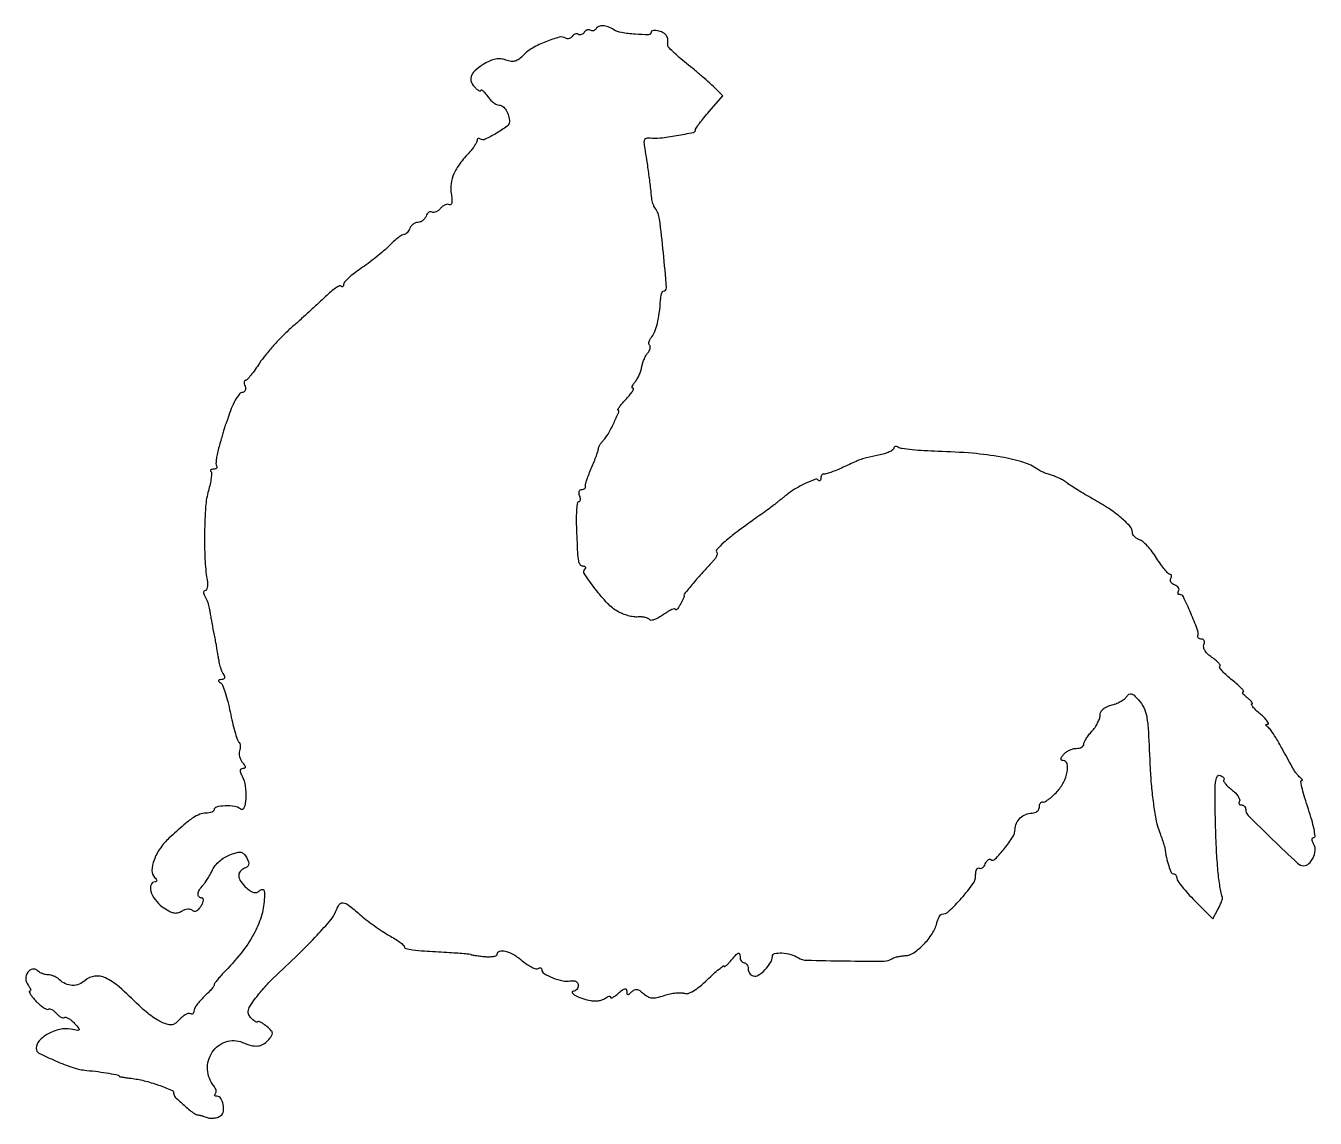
# Model space of a CAD drawing. Extents: x 0 to 319, y 1 to 271.
import ezdxf

# ---------------------------------------------------------------- set-up
doc = ezdxf.new("R2010")
doc.units = 0

msp = doc.modelspace()

# ---------------------------------------------------------------- linework, layer by layer
msp.add_lwpolyline([(141.434872, 269.894621, -0.091809), (141.150553, 269.581155, -0.095949), (140.776988, 269.396213, -0.099448), (140.372704, 269.367809, -0.106771), (140, 269.5, 0.11907), (139.622221, 269.623747, 0.100657), (139.203881, 269.572832, 0.092249), (138.808915, 269.354115, 0.082063), (138.5, 269, -0.082063), (138.191085, 268.645885, -0.092249), (137.796119, 268.427168, -0.100657), (137.377779, 268.376253, -0.11907), (137, 268.5, 0.11907), (136.622221, 268.623747, 0.100657), (136.203881, 268.572832, 0.092249), (135.808915, 268.354115, 0.082063), (135.5, 268, -0.089521), (135.185185, 267.64973, -0.095189), (134.774109, 267.440771, -0.099829), (134.331372, 267.404617, -0.109447), (133.925072, 267.546308, 0.207183), (132.29858, 267.783799, 0.02913), (129.006897, 266.686249, 0.033494), (125.691887, 265.096979, 0.075185), (123.5, 263.381412, -0.038155), (122.391722, 262.373695, -0.096533), (121.424406, 261.883347, -0.106186), (120.402053, 261.816681, -0.052385), (119.134829, 262.141792, 0.063648), (117.839293, 262.443341, 0.074589), (116.580177, 262.383691, 0.061268), (115.208474, 261.931217, 0.028149), (113.551496, 261.031826, 0.041986), (111.457132, 259.480613, 0.135429), (110.515923, 258.044511, 0.188935), (110.604456, 256.630524, 0.096154), (111.666667, 255.166667, 0.028979), (112.179299, 254.740619, 0.072009), (112.608333, 254.510836, 0.174858), (112.87848, 254.510372, 0.316555), (113, 254.68308, -0.534049), (113.136962, 254.774737, -0.090821), (113.457282, 254.568334, -0.036495), (113.958017, 254.024639, -0.015081), (114.556704, 253.222506, 0.036856), (115.251049, 252.372064, 0.03936), (116.048666, 251.652861, 0.042716), (116.828286, 251.153493, 0.121672), (117.449715, 251, -0.174177), (118.36138, 250.672482, -0.08122), (119.199734, 249.714544, -0.070118), (119.796008, 248.36788, -0.069317), (120, 246.903514, -0.239722), (119.432852, 245.788562, -0.022699), (116.798024, 244.046147, -0.02233), (114.018641, 242.548497, -0.256183), (112.820653, 242.610842, 0.08276), (112.507088, 242.73916, 0.161383), (112.241067, 242.71335, 0.18218), (112.064226, 242.539408, 0.108739), (112, 242.247578, -0.120103), (111.888558, 241.790326, -0.023786), (111.462449, 241.055826, -0.02394), (110.87059, 240.228745, -0.020261), (110.170039, 239.41289, 0.025857), (107.716433, 236.48993, 0.057559), (106.2458, 233.989309, 0.072769), (105.587342, 231.622605, 0.070715), (105.624851, 229.142321, -0.01989), (105.782192, 227.798338, -0.058315), (105.745219, 226.868303, -0.150855), (105.529019, 226.427155, -0.356337), (105.190134, 226.38249, 0.154068), (104.729779, 226.498981, 0.081466), (104.14933, 226.368898, 0.068237), (103.540734, 226.021005, 0.055685), (103, 225.5, -0.051578), (102.464534, 224.975549, -0.065178), (101.871163, 224.618436, -0.079), (101.312908, 224.473555, -0.163901), (100.87963, 224.574393, 0.168629), (100.49207, 224.660838, 0.120673), (100.072187, 224.505261, 0.091773), (99.681701, 224.120466, 0.060899), (99.385948, 223.563382, -0.072863), (99.050164, 222.965713, -0.064045), (98.543834, 222.459243, -0.066865), (97.950987, 222.116575, -0.097951), (97.361626, 222, 0.094426), (96.774079, 221.888042, 0.066827), (96.186563, 221.559375, 0.064704), (95.68814, 221.073424, 0.075752), (95.361626, 220.5, -0.04784), (95.075893, 219.926194, -0.05361), (94.695339, 219.440625, -0.060945), (94.282265, 219.108496, -0.139765), (93.901709, 219, 0.146338), (93.409373, 218.852752, 0.017302), (92.466795, 218.185759, 0.019508), (91.379789, 217.289643, 0.014835), (90.258698, 216.228116, -0.018755), (88.900758, 214.962362, -0.008877), (87.06193, 213.429138, -0.008784), (85.078868, 211.891044, -0.012282), (83.25, 210.592115, 0.015525), (81.622055, 209.419932, 0.021683), (80.248437, 208.266574, 0.018878), (79.217837, 207.247928, 0.19063), (79, 206.697332, -0.05864), (78.958327, 206.34323, -0.176045), (78.826372, 206.143053, -0.251887), (78.633769, 206.11474, -0.109902), (78.408925, 206.257742, 0.327322), (78.003202, 206.320197, 0.026962), (77.026199, 205.742707, 0.027895), (75.834074, 204.84857, 0.017206), (74.531793, 203.674409, -0.005001), (72.914536, 202.143073, -0.002091), (70.706112, 200.110608, -0.002069), (68.324658, 197.955221, -0.002683), (66.122657, 196, 0.016917), (63.959896, 193.966636, 0.012404), (61.696731, 191.573963, 0.012563), (59.665176, 189.199166, 0.027025), (58.249788, 187.251788, -0.011107), (57.144021, 185.623902, -0.016399), (56.096657, 184.250963, -0.011628), (55.181042, 183.180815, -0.212442), (54.781385, 183.001788, 0.25195), (54.555241, 182.879384, 0.122131), (54.442946, 182.5599, 0.075028), (54.469554, 182.075141, 0.040472), (54.638374, 181.5, -0.066684), (54.774688, 180.926191, -0.114271), (54.712445, 180.440625, -0.152297), (54.465748, 180.120992, -0.154002), (54.082238, 180, 0.233076), (53.291354, 179.61015, 0.032373), (52.243628, 178.045754, 0.033496), (51.231295, 175.9944, 0.029995), (50.458794, 173.75, -0.011508), (50.36059, 173.426271, -0.008556), (50.237896, 173.073438, -0.008658), (50.110633, 172.744432, -0.019314), (50, 172.5, 0.021622), (49.890703, 172.255523, 0.009765), (49.767765, 171.926562, 0.009647), (49.6513, 171.573729, 0.013004), (49.560476, 171.25, -0.007393), (49.431979, 170.771409, -0.000659), (49.089404, 169.57288, -0.000859), (48.676452, 168.144562, -0.00067), (48.222967, 166.593846, 0.016786), (47.821487, 165.036316, 0.021898), (47.565401, 163.587245, 0.020219), (47.456405, 162.388773, 0.152117), (47.596508, 161.843846, -0.126214), (47.696604, 161.523077, -0.188894), (47.604791, 161.24788, -0.147917), (47.322735, 161.062404, -0.072121), (46.89235, 161, 0.043877), (46.459003, 160.961899, 0.128824), (46.189121, 160.837591, 0.258199), (46.117032, 160.655818, 0.165897), (46.21955, 160.447117, -0.21461), (46.379466, 160.025579, -0.017564), (46.264533, 158.82374, -0.021102), (46.006687, 157.345267, -0.01459), (45.596295, 155.697117, 0.050823), (44.911315, 151.746048, 0.013698), (44.639406, 145.383, 0.014458), (44.729065, 138.791712, 0.031236), (45.260226, 133.75, -0.031036), (45.37169, 132.696038, -0.052023), (45.317762, 131.807813, -0.072778), (45.122912, 131.199298, -0.286365), (44.80347, 131, 0.17973), (44.520381, 130.894844, 0.18907), (44.382046, 130.632812, 0.115293), (44.429703, 130.22929, 0.052865), (44.662863, 129.75, -0.030146), (44.982183, 129.16287, -0.017675), (45.295663, 128.426562, -0.017639), (45.558046, 127.665214, -0.028549), (45.7205, 127, -0.000253), (45.860681, 126.238017, -0.000087), (46.063228, 125.132812, -0.000086), (46.286372, 123.912841, -0.000099), (46.49862, 122.75), (46.726863, 121.498118), (47, 120, -0.1), (47.273137, 118.501882, -0.055556), (47.50138, 117.25, 0.000099), (47.713628, 116.087159, 0.000086), (47.936772, 114.867188, 0.000087), (48.139319, 113.761983, 0.000253), (48.2795, 113, 0.028549), (48.441954, 112.334786, 0.017639), (48.704337, 111.573437, 0.017675), (49.017817, 110.83713, 0.030146), (49.337137, 110.25, -0.066617), (49.570149, 109.735643, -0.173645), (49.549527, 109.335865, -0.202118), (49.288253, 109.079184, -0.091749), (48.809017, 108.984687, 0.034458), (48.272708, 108.941375, 0.289365), (48.097195, 108.789655, 0.290351), (48.159084, 108.566492, 0.034604), (48.581415, 108.234687, -0.150454), (49.070845, 107.6237, -0.014358), (49.730077, 105.806439, -0.017298), (50.392408, 103.543157, -0.012795), (50.973169, 101, 0.008267), (51.531948, 98.446822, 0.011081), (52.127751, 96.153268, 0.008403), (52.696128, 94.270082, 0.105383), (53.063609, 93.628145, -0.097136), (53.322835, 93.191988, -0.058599), (53.457772, 92.603826, -0.05561), (53.45607, 91.962175, -0.063246), (53.309979, 91.36541, 0.095762), (53.196228, 90.723792, 0.055882), (53.295614, 89.946217, 0.053026), (53.578124, 89.159419, 0.060585), (54.010569, 88.487265, -0.022108), (54.555033, 87.768846, -0.139083), (54.70169, 87.33775, -0.318129), (54.545129, 87.090504, -0.097885), (54.087261, 87, 0.133061), (53.632667, 86.876842, 0.245515), (53.434419, 86.56074, 0.117216), (53.521755, 86.000773, 0.025833), (53.938673, 85.114591, -0.089747), (54.716045, 82.707541, -0.047367), (54.837937, 79.559935, -0.070143), (54.381599, 77.261734, -0.52298), (53.48484, 77.012582, 0.138896), (52.065096, 77.640986, 0.044086), (49.731329, 77.763754, 0.043472), (47.580854, 77.499111, 0.354148), (47, 76.781892, -0.229201), (46.855097, 76.482394, -0.073867), (46.415858, 76.229681, -0.056269), (45.772968, 76.05714, -0.037464), (45.011431, 76, 0.093797), (43.465185, 75.70736, 0.05526), (41.795693, 74.828631, 0.030223), (39.553457, 73.105113, 0.006275), (35.843075, 69.795871, 0.056922), (33.646677, 67.272389, 0.063082), (32.164538, 64.400903, 0.076028), (31.640988, 61.80117, 0.211147), (32.298823, 60.101177, -0.03764), (32.681798, 59.655751, -0.133731), (32.816393, 59.30773, -0.280616), (32.712523, 59.089378, -0.145928), (32.412804, 59, 0.314079), (31.414727, 58.304435, 0.160302), (31.357705, 56.703607, 0.09091), (32.409375, 54.600102, 0.076922), (34.192879, 52.862658, 0.02289), (35.810353, 51.819038, 0.076005), (36.984716, 51.35608, 0.110951), (37.985782, 51.35328, 0.085216), (39.000696, 51.768362, -0.050815), (39.76729, 52.145029, -0.071468), (40.511078, 52.305483, -0.086128), (41.158347, 52.239196, -0.128579), (41.64671, 51.95329, 0.177373), (42.101728, 51.742235, 0.137884), (42.641423, 51.846494, 0.09165), (43.222829, 52.286338, 0.045557), (43.783514, 53.024959, 0.030131), (44.221268, 53.830076, 0.081265), (44.397878, 54.454621, 0.174376), (44.30737, 54.837943, 0.253651), (44.008474, 55, -0.200304), (43.299728, 55.295798, -0.218252), (43.04483, 55.993491, -0.117747), (43.383095, 57.035475, -0.053538), (44.261663, 58.178571, 0.036293), (44.823697, 58.859947, 0.015428), (45.478787, 59.846205, 0.015169), (46.115984, 60.946006, 0.019231), (46.633365, 62, -0.070739), (47.285686, 63.042533, -0.039604), (48.33903, 64.108339, -0.038604), (49.598459, 65.036176, -0.050489), (50.881106, 65.666686, -0.019189), (52.683804, 66.259312, -0.115656), (53.661495, 66.30721, -0.171022), (54.363782, 65.905009, -0.055188), (55.052529, 64.901849, -0.035752), (55.492831, 63.915686, -0.137768), (55.542383, 63.253012, -0.181394), (55.239498, 62.767815, -0.071984), (54.543124, 62.378175, 0.129625), (53.428591, 61.575379, 0.197159), (53.08119, 60.450102, 0.134623), (53.600976, 59.058712, 0.052568), (54.981242, 57.516975, 0.033835), (55.990921, 56.720467, 0.096502), (56.808922, 56.367011, 0.13318), (57.538462, 56.403039, 0.094928), (58.25865, 56.799698, -0.091573), (58.881413, 57.148118, -0.365019), (59.258701, 57.000682, -0.12281), (59.437467, 56.311757, -0.013901), (59.407728, 54.68771, -0.064993), (58.64201, 50.37985, -0.050358), (56.756953, 45.998975, -0.042072), (53.666305, 41.393674, -0.024405), (49.25, 36.398476, 0.011926), (48.388176, 35.471362, 0.016338), (47.660938, 34.594503, 0.013079), (47.107709, 33.841387, 0.153029), (47, 33.497706, -0.165986), (46.883393, 33.156126, -0.012948), (46.265625, 32.39816, -0.01655), (45.457652, 31.518301, -0.011865), (44.5, 30.58758, 0.023574), (43.54301, 29.612914, 0.027601), (42.734375, 28.600415, 0.028247), (42.157098, 27.684234, 0.127121), (42, 27.076312, -0.077002), (41.935432, 26.659534, -0.154505), (41.745509, 26.390089, -0.186128), (41.46328, 26.308267, -0.117463), (41.133647, 26.417402, 0.201811), (40.67921, 26.488549, 0.061167), (40.013701, 26.234127, 0.050343), (39.263391, 25.733992, 0.03669), (38.537646, 25.041598, -0.042062), (37.513259, 24.085065, -0.122436), (36.636993, 23.690146, -0.112341), (35.63182, 23.734382, -0.032483), (34.153999, 24.24498, -0.041179), (32.921461, 24.886528, -0.017511), (31.38123, 25.934052, -0.017186), (29.807051, 27.172608, -0.021586), (28.441677, 28.4298, 0.017143), (23.526953, 33.036458, 0.070955), (20.124456, 35.251592, 0.138394), (17.473938, 35.680381, 0.156486), (15.133528, 34.620841, -0.092316), (13.630633, 33.696399, -0.099621), (11.936211, 33.407707, -0.099096), (10.254871, 33.79673, -0.090364), (8.789877, 34.810123, 0.056788), (8.217103, 35.26572, 0.038857), (7.479526, 35.650474, 0.039109), (6.699601, 35.913234, 0.061774), (6, 36, -0.05529), (5.310998, 36.076423, -0.038722), (4.5638, 36.3062, -0.039128), (3.873406, 36.643077, -0.06339), (3.357618, 37.042382, 0.249452), (2.115691, 37.421761, 0.200399), (0.936593, 36.635682, 0.149344), (0.450141, 35.009883, 0.173448), (1, 33.5, -0.029978), (1.422729, 32.923598, -0.070752), (1.645155, 32.440625, -0.159271), (1.637299, 32.133531, -0.317389), (1.448131, 32, 0.510055), (1.315348, 31.816917, 0.059274), (1.566824, 31.274678, 0.034246), (2.136064, 30.479215, 0.016151), (2.971046, 29.53082, 0.023689), (3.913624, 28.618225, 0.035166), (4.827082, 27.921549, 0.038265), (5.602914, 27.49289, 0.250515), (6.032053, 27.51981, -0.189149), (6.405387, 27.587627, -0.0711), (6.915937, 27.409235, -0.057449), (7.475947, 27.031936, -0.04263), (8, 26.5, 0.043316), (8.524925, 25.968637, 0.058095), (9.087503, 25.592891, 0.071844), (9.601668, 25.417149, 0.187006), (9.97966, 25.487429, -0.2211), (10.387957, 25.535989, -0.053373), (11.024788, 25.248946, -0.044807), (11.755873, 24.727387, -0.031514), (12.480074, 24.022018, -0.007085), (13.598338, 22.750593, -0.324719), (13.62439, 22.422621, -0.302631), (13.31606, 22.279579, -0.006505), (11.591912, 22.569111, 0.099176), (8.853598, 22.51894, 0.071851), (5.990388, 21.442921, 0.078247), (3.790189, 19.738473, 0.185051), (3.015313, 17.850967, 0.288069), (3.70708, 16.68999, 0.015104), (7.799029, 14.752184, 0.023297), (12.156106, 13.084828, 0.057644), (15.5, 12.393964, -0.009669), (18.371051, 12.082924, -0.012421), (20.996379, 11.680519, -0.005369), (23.265766, 11.249545, -0.357224), (23.5, 10.963529, 0.359671), (23.569653, 10.879226, 0.003686), (24.38125, 10.729556, 0.009617), (25.349767, 10.577467, 0.005844), (26.5, 10.433121, -0.033724), (29.689571, 9.850819, -0.022373), (33.253251, 8.776743, -0.013934), (36.466441, 7.547661, -0.303209), (37, 6.748696, 0.200626), (37.396249, 5.800915, 0.013752), (39.567677, 3.772731, 0.016433), (41.838572, 1.894901, 0.131503), (43.080121, 1.375, -0.016769), (43.468965, 1.308814, -0.014021), (43.876661, 1.213281, -0.014253), (44.244732, 1.10476, -0.037125), (44.5, 1, 0.07011), (45.525266, 0.656072, 0.059563), (46.665622, 0.582211, 0.061148), (47.7594, 0.777235, 0.084753), (48.646765, 1.225415, 0.197696), (49.294052, 2.296387, 0.086633), (49.261035, 3.985003, 0.092889), (48.670352, 5.474107, 0.257451), (47.716702, 6, -0.066042), (47.361159, 6.047167, -0.194828), (47.168399, 6.193285, -0.240485), (47.154415, 6.40702, -0.094965), (47.324657, 6.657991, 0.16267), (47.497371, 7.004081, 0.08479), (47.483327, 7.491448, 0.069477), (47.290498, 8.042315, 0.054372), (46.940822, 8.571305, -0.16285), (45.368056, 12.627958, -0.158346), (46.528154, 16.867643, -0.167787), (49.882367, 19.455554, -0.180923), (54, 19.318362, 0.032443), (56.169076, 18.584075, 0.085574), (57.796866, 18.43583, 0.110488), (59.125888, 18.846939, 0.078952), (60.342815, 19.826312, 0.02723), (61.223539, 20.912942, 0.179465), (61.408117, 21.57595, 0.17189), (61.119566, 22.215075, 0.024545), (60.05852, 23.217865, 0.023613), (59.302448, 23.805723, 0.036658), (58.594226, 24.230617, 0.041391), (58.015257, 24.464797, 0.278649), (57.727016, 24.393682, -0.280171), (57.468586, 24.330697, -0.064409), (57.04384, 24.528541, -0.048528), (56.538028, 24.922347, -0.029899), (56.022013, 25.473476, -0.093741), (55.504641, 26.407627, -0.144672), (55.475769, 27.323872, -0.083398), (55.986379, 28.460361, -0.01724), (57.270852, 30.247642, -0.008628), (58.368699, 31.619555, -0.007009), (59.590811, 33.052505, -0.007092), (60.754442, 34.341429, -0.01825), (61.641339, 35.22897, 0.005515), (67.775471, 41.062602, 0.011135), (72.452967, 45.817393, 0.011093), (75.836013, 49.576826, 0.08703), (77.033865, 51.589071, -0.053186), (77.933511, 53.361933, -0.282279), (78.873563, 53.809888, -0.140876), (80.192625, 53.274663, -0.012384), (83, 50.956974, 0.014538), (84.612164, 49.637655, 0.009054), (86.573437, 48.181509, 0.009082), (88.561353, 46.814548, 0.016238), (90.25, 45.775179, -0.011321), (91.686935, 44.910107, -0.016901), (92.898437, 44.084212, -0.011967), (93.843366, 43.356771, -0.226453), (94, 43.028663, 0.345097), (94.371962, 42.553921, 0.026502), (96.074271, 42.228996, 0.01715), (98.987521, 41.932819, 0.002992), (104.5, 41.595929, -0.003059), (106.800642, 41.455017, -0.005085), (108.7375, 41.304686, -0.00104), (110.423138, 41.15306, -0.387577), (110.5, 41.068797, 0.36491), (110.572767, 40.982369, 0.003412), (111.454688, 40.836071, 0.009252), (112.503897, 40.68922, 0.005611), (113.75, 40.552432, 0.025499), (114.995679, 40.493685, 0.042004), (116.045312, 40.586102, 0.052954), (116.784296, 40.796671, 0.305888), (117, 41.116268, -0.33951), (117.579845, 41.871779, -0.13023), (118.989622, 41.87544, -0.069552), (121.034058, 41.022406, -0.041359), (123.190316, 39.493313, 0.024592), (124.398079, 38.574533, 0.03471), (125.563132, 37.889141, 0.037269), (126.546479, 37.487378, 0.220194), (127.084672, 37.55233, -0.06629), (127.435681, 37.709581, -0.137485), (127.733414, 37.71421, -0.188927), (127.930459, 37.57019, -0.140038), (128.007802, 37.309017, 0.26354), (128.575407, 36.329082, 0.038128), (130.729733, 35.27722, 0.041322), (133.179519, 34.531766, 0.101104), (135.05518, 34.510627, -0.058573), (135.861785, 34.569809, -0.115114), (136.47787, 34.397318, -0.146982), (136.860081, 34.00841, -0.121807), (137, 33.442582, -0.084934), (136.905345, 32.889375, -0.091445), (136.632812, 32.414826, -0.097762), (136.22689, 32.091773, -0.113731), (135.75, 31.969591, 0.574293), (135.541428, 31.591289, 0.136778), (136.209382, 30.95619, 0.041283), (138.115391, 30.137279, 0.040431), (140.143332, 29.635711, 0.043969), (141.137409, 29.562251, 0.038541), (142.174916, 29.657093, 0.040482), (143.102494, 29.893076, 0.085987), (143.75, 30.248152, -0.036612), (144.230253, 30.57668, -0.088502), (144.632812, 30.723727, -0.189298), (144.888948, 30.671675, -0.254313), (145, 30.467457, 0.448239), (145.164163, 30.321129, 0.090703), (145.5875, 30.450076, 0.044601), (146.231613, 30.859056, 0.020177), (147, 31.5, -0.017412), (147.969652, 32.31796, -0.111012), (148.547046, 32.593184, -0.330659), (148.86869, 32.451473, -0.130004), (149, 31.954988, 0.041756), (149.052446, 31.328074, 0.326586), (149.25, 31.135538, 0.212855), (149.578139, 31.229272, 0.02193), (150.186346, 31.786346, -0.076268), (150.855628, 32.277573, -0.155146), (151.491673, 32.38877, -0.11674), (152.19981, 32.116398, -0.034), (153.123646, 31.388101, 0.057058), (154.182375, 30.629752, 0.105095), (155.190725, 30.319869, 0.079562), (156.424323, 30.406431, 0.022486), (158.284677, 30.928937, -0.026678), (159.705641, 31.315219, -0.026939), (161.155054, 31.54648, -0.027954), (162.433844, 31.608502, -0.089986), (163.267552, 31.450825, 0.174966), (164.191068, 31.432369, 0.052375), (165.490104, 32.029862, 0.039489), (167.075286, 33.148878, 0.019198), (168.920175, 34.806622, -0.007893), (170.488112, 36.280915, -0.014702), (171.811324, 37.416966, -0.01138), (172.850894, 38.219258, -0.596987), (173.033269, 38.132979, 0.564496), (173.182439, 38.053322, 0.043823), (173.634493, 38.379418, 0.027745), (174.275527, 38.998509, 0.013186), (175.033269, 39.860784, -0.012716), (176.034165, 41.001918, -0.115769), (176.578353, 41.370104, -0.413188), (176.88411, 41.233808, -0.092216), (177, 40.610784, 0.060189), (177.074422, 39.994796, 0.078943), (177.29375, 39.473168, 0.097084), (177.61859, 39.123879, 0.158325), (178, 39, -0.140362), (178.381338, 38.890798, -0.099913), (178.70625, 38.583854, -0.085122), (178.925077, 38.1248, -0.068857), (179, 37.583333, 0.081102), (179.093631, 37.009885, 0.068143), (179.367188, 36.457436, 0.069528), (179.772219, 36.009088, 0.092321), (180.25, 35.739852, 0.230307), (181.495322, 35.894663, 0.05483), (183.157925, 37.255584, 0.054481), (184.554885, 39.031799, 0.140307), (185, 40.586789, -0.355395), (185.568728, 41.285863, -0.064821), (187.357953, 41.421105, -0.054743), (189.551061, 41.059542, -0.070316), (191.421346, 40.239594, 0.132801), (193.458788, 39.632665, 0.003469), (203.022494, 39.455487, 0.003184), (212.648267, 39.405249, 0.149065), (214.5, 39.972178, -0.067242), (215.042309, 40.240032, -0.02262), (215.892392, 40.483791, -0.022036), (216.868183, 40.67141, -0.023513), (217.835802, 40.767395, 0.137216), (219.94225, 41.476185, 0.04998), (222.378281, 43.516355, 0.049168), (224.487191, 46.148538, 0.081143), (225.634253, 48.75, -0.02503), (225.904167, 49.612158, -0.036), (226.234156, 50.340466, -0.03938), (226.573666, 50.863096, -0.231119), (226.858408, 51.004778, 0.191027), (228.663427, 51.736109, 0.021735), (231.76955, 54.972403, 0.02301), (234.576545, 58.47639, 0.158659), (235.25, 60.545295, -0.035104), (235.312532, 61.434864, -0.075078), (235.509106, 62.093034, -0.144801), (235.798644, 62.418063, -0.284594), (236.132063, 62.418381, 0.170264), (236.515001, 62.334242, 0.120336), (236.930601, 62.490928, 0.091132), (237.317834, 62.875398, 0.060275), (237.611848, 63.430874, -0.051839), (237.897018, 63.992281, -0.081709), (238.259282, 64.391717, -0.11371), (238.637441, 64.571904, -0.195377), (238.976527, 64.514507, 0.352758), (240.078875, 64.652671, 0.022451), (242.38619, 67.267745, 0.027058), (244.45965, 70.147935, 0.143436), (245, 71.992778, -0.108523), (245.328446, 73.488213, -0.0944), (246.262772, 74.795188, -0.092427), (247.632255, 75.687706, -0.098631), (249.2, 76, 0.081935), (249.88748, 76.113418, 0.092192), (250.47125, 76.440625, 0.100665), (250.861584, 76.92788, 0.119248), (251, 77.5, -0.058126), (251.064814, 78.055644, -0.09552), (251.258369, 78.485938, -0.132825), (251.545311, 78.724466, -0.178447), (251.879554, 78.75, 0.202824), (252.370289, 78.81081, 0.026612), (253.270495, 79.396385, 0.027456), (254.311734, 80.246741, 0.019766), (255.379554, 81.301522, 0.069146), (256.991489, 83.588598, 0.071041), (257.90046, 86.207892, 0.106906), (257.858451, 88.225294, 0.347273), (256.877555, 89, -0.122183), (256.467821, 89.101643, -0.300026), (256.325424, 89.361364, -0.128583), (256.48229, 89.808783, -0.024942), (257, 90.5, -0.063393), (257.614539, 91.074176, -0.044279), (258.430735, 91.559375, -0.044533), (259.312334, 91.890037, -0.067559), (260.122445, 92, 0.053527), (260.840752, 92.077119, 0.0733), (261.448468, 92.306033, 0.093071), (261.856457, 92.644264, 0.175005), (262, 93.041813, -0.114892), (262.12523, 93.57961, -0.025667), (262.5875, 94.408201, -0.025343), (263.234417, 95.332056, -0.022119), (264, 96.230375, 0.036884), (264.765388, 97.184077, 0.033199), (265.4125, 98.273029, 0.034777), (265.859981, 99.330585, 0.082878), (266, 100.169509, -0.117765), (266.189597, 100.96333, -0.092428), (266.729067, 101.66823, -0.075302), (267.598415, 102.241427, -0.047179), (268.75, 102.646592, 0.034468), (269.878729, 103.011803, 0.030441), (270.996231, 103.541592, 0.031694), (271.94542, 104.145888, 0.076168), (272.535041, 104.731912, -0.074027), (273.157721, 105.356087, -0.221903), (273.733259, 105.474003, -0.130053), (274.410457, 105.109915, -0.020822), (275.473285, 104.02952, -0.069139), (276.806952, 102.069633, -0.07248), (277.529174, 99.851248, -0.028848), (277.942816, 96.185087, -0.002627), (278.397089, 87, 0.01134), (278.687127, 82.667337, 0.011182), (279.174236, 78.331849, 0.011113), (279.769862, 74.556382, 0.041478), (280.391103, 72.236082, -0.002109), (280.981906, 70.567479, -0.003025), (281.490315, 69.083315, -0.001633), (281.908505, 67.82439, -0.046606), (281.98459, 67.49089, 0.018584), (282.40412, 65.022037, 0.028268), (282.967493, 62.921245, 0.026928), (283.581049, 61.350416, 0.29422), (284.125, 61, -0.128454), (284.45869, 60.912834, -0.100728), (284.742969, 60.667599, -0.089173), (284.934114, 60.300752, -0.075762), (285, 59.868421, 0.156457), (285.210186, 59.213157, 0.012965), (286.301668, 57.767575, 0.016333), (287.733874, 56.085428, 0.011856), (289.431212, 54.30563), (293.862423, 49.874419), (295.143664, 52.187209, 0.016715), (295.620927, 53.121054, 0.021214), (295.995018, 54.014272, 0.0198), (296.241665, 54.772231, 0.137011), (296.242703, 55.159248, -0.030565), (295.590167, 58.242895, -0.014294), (295.106055, 62.297446, -0.011231), (294.753963, 67.483418, -0.005339), (294.52211, 74.172132, -0.003781), (294.417768, 80.530556, -0.027792), (294.559675, 83.565526, -0.081509), (294.950689, 85.006619, -0.396399), (295.664261, 85.298594, -0.041976), (296.172824, 85.052735, -0.080997), (296.518963, 84.763631, -0.136217), (296.65249, 84.481857, -0.243966), (296.57704, 84.243707, 0.334834), (296.532547, 83.926133, 0.042031), (296.944618, 83.312047, 0.03589), (297.631084, 82.570402, 0.021441), (298.54344, 81.78717, -0.032254), (299.450029, 80.974209, -0.047128), (300.124834, 80.141647, -0.057834), (300.498898, 79.407785, -0.231358), (300.450511, 78.919925, 0.092096), (300.314381, 78.568847, 0.170641), (300.360062, 78.270228, 0.174932), (300.580847, 78.070803, 0.097369), (300.940983, 78, -0.101681), (301.345105, 77.916959, -0.098528), (301.688914, 77.680861, -0.097301), (301.919254, 77.328235, -0.096457), (302, 76.913569, 0.19893), (302.613422, 75.432775, 0.003789), (308.669038, 69.469037, 0.003893), (314.803833, 63.610241, 0.190921), (316.343728, 63, 0.189601), (317.621201, 63.502485, 0.093054), (318.675507, 64.931269, 0.088496), (319.176976, 66.718106, 0.148189), (318.873811, 68.235786, -0.030855), (318.527268, 68.991995, -0.096757), (318.430343, 69.539866, -0.199131), (318.572336, 69.86573, -0.194068), (318.905243, 70, 0.45265), (319.182518, 70.315702, 0.017174), (318.894892, 72.05625, 0.020687), (318.343354, 74.315085, 0.01175), (317.5, 77, -0.008365), (316.636346, 79.685812, -0.014485), (316.021335, 81.948248, -0.008614), (315.615098, 83.771504, -0.46792), (315.809573, 84.015313, 0.201392), (315.975492, 84.089337, 0.294373), (316.003437, 84.241942, 0.105106), (315.839554, 84.481025, 0.031716), (315.5, 84.765313, -0.053332), (315.042282, 85.183411, -0.018819), (314.478368, 85.871686, -0.018434), (313.91082, 86.680424, -0.020598), (313.426358, 87.5, 0.002784), (311.00217, 91.956108, 0.010763), (309.423704, 94.679192, 0.015099), (308.28451, 96.429205, 0.082667), (307.5, 97.234687, -0.028252), (307.097379, 97.567064, -0.209014), (307, 97.789836, -0.345661), (307.115024, 97.936339, -0.055819), (307.5, 97.985909, 0.514445), (307.644133, 98.194794, 0.075656), (307.352748, 98.731602, 0.036757), (306.641332, 99.539774, 0.016309), (305.594461, 100.501221, -0.013543), (304.537499, 101.461214, -0.029303), (303.791133, 102.265984, -0.051091), (303.424862, 102.816487, -0.564551), (303.53559, 103, 0.428647), (303.668213, 103.139289, 0.148976), (303.563343, 103.431283, 0.051078), (303.130137, 103.903207, 0.019633), (302.44113, 104.468197, -0.021603), (301.755052, 105.035319, -0.056181), (301.330911, 105.514453, -0.160018), (301.238825, 105.817501, -0.397278), (301.387505, 105.968197, 0.592981), (301.489348, 106.171454, 0.036897), (300.955181, 106.832343, 0.024671), (299.991932, 107.762552, 0.01178), (298.669483, 108.865312, -0.015932), (297.32697, 110.003835, -0.026804), (296.286048, 111.051906, -0.025769), (295.589355, 111.919011, -0.36807), (295.618742, 112.285409, 0.336073), (295.663487, 112.610041, 0.054294), (295.268424, 113.163492, 0.04152), (294.575827, 113.82096, 0.024093), (293.647109, 114.495567, -0.042508), (292.677449, 115.255931, -0.062463), (291.983768, 116.086107, -0.078541), (291.630062, 116.889914, -0.157325), (291.667334, 117.57547, 0.068983), (291.79413, 118.12029, 0.116948), (291.728223, 118.581544, 0.152573), (291.483681, 118.885452, 0.148684), (291.106989, 119, -0.067684), (290.695581, 119.055947, -0.10005), (290.371813, 119.220313, -0.126346), (290.185991, 119.464628, -0.153048), (290.158759, 119.75, 0.142354), (290.030593, 121.473895, 0.013388), (288.423876, 125.452714, 0.009731), (286.597629, 129.43445, 0.287908), (285.696872, 130, -0.134157), (285.432065, 130.072353, -0.19051), (285.283869, 130.262969, -0.142239), (285.28336, 130.552542, -0.068293), (285.435239, 130.895215, 0.167719), (285.522492, 131.283155, 0.120855), (285.368432, 131.703042, 0.092131), (284.985664, 132.093118, 0.061252), (284.430874, 132.388152, -0.069662), (283.88198, 132.691952, -0.099962), (283.513622, 133.106118, -0.123645), (283.381589, 133.56249, -0.148363), (283.495635, 133.992937, 0.059984), (283.674349, 134.378789, 0.128321), (283.693463, 134.704175, 0.191416), (283.555693, 134.916849, 0.155667), (283.295085, 135, -0.207188), (282.853267, 135.19129, -0.016208), (281.985985, 136.177754, -0.019955), (281.003353, 137.47336, -0.013851), (279.994205, 139.009377, 0.023174), (278.916416, 140.585065, 0.025387), (277.727713, 142.004915, 0.025959), (276.596588, 143.104167, 0.103333), (275.758137, 143.576764, -0.060435), (275.085893, 143.883488, -0.062892), (274.516453, 144.338716, -0.069905), (274.130561, 144.866643, -0.123527), (274, 145.387052, 0.186896), (273.423947, 146.874322, 0.03256), (271.216123, 149.00083, 0.030273), (268.066351, 151.350946, 0.019553), (264.165091, 153.696836, -0.006326), (262.269079, 154.769708, -0.006622), (260.429745, 155.87434, -0.006386), (258.866923, 156.86912, -0.028995), (258, 157.511341, 0.039534), (257.247906, 158.044344, 0.018829), (256.20625, 158.613207, 0.018532), (255.066987, 159.12901, 0.025018), (254, 159.504108, -0.014651), (252.969532, 159.842543, -0.013839), (251.940625, 160.246722, -0.013944), (251.050014, 160.655032, -0.046035), (250.5, 160.992066, 0.088626), (247.134778, 162.68026, 0.027561), (241.610284, 163.991728, 0.023508), (234.495652, 164.928845, 0.013855), (225.933182, 165.410975, -0.007537), (222.565535, 165.557946, -0.010266), (219.535307, 165.798503, -0.007424), (217.025536, 166.087384, -0.106431), (216.183182, 166.386787, 0.058589), (215.729783, 166.59832, 0.125769), (215.34756, 166.624836, 0.19109), (215.098051, 166.468896, 0.159989), (215, 166.170308, -0.253586), (214.775077, 165.755341, -0.036223), (213.898438, 165.270746, -0.033902), (212.686655, 164.807991, -0.022747), (211.25, 164.43882, 0.003055), (208.270862, 163.797151, 0.027121), (206.977929, 163.435861, 0.024237), (205.685603, 162.926902, 0.002151), (202.5, 161.473833, -0.010164), (200.913199, 160.780534, -0.013866), (199.454688, 160.225105, -0.010661), (198.23032, 159.826401, -0.134884), (197.75, 159.814227, 0.161869), (197.464788, 159.791894, 0.130461), (197.220313, 159.602721, 0.099487), (197.055688, 159.265771, 0.064123), (197, 158.833333, -0.055432), (196.955145, 158.429977, -0.166841), (196.811907, 158.197468, -0.255913), (196.602917, 158.157935, -0.118367), (196.359684, 158.306983, 0.296911), (195.53246, 158.481707, 0.018088), (193.096533, 157.436692, 0.025623), (190.493913, 156.039568, 0.034336), (188.303018, 154.5, -0.000002), (187.737937, 154.041932, -0.000001), (187.054399, 153.487846, -0.000001), (186.366009, 152.929831, -0.000002), (185.784704, 152.458624, -0.010733), (185.027007, 151.870932, -0.001826), (183.555507, 150.787667, -0.001992), (181.817045, 149.528229, -0.001773), (180, 148.232615, 0.007516), (175.788761, 145.1563, 0.02154), (172.99249, 142.853086, 0.024351), (171.258619, 141.135172, 0.401364), (171.275004, 140.391663, -0.25372), (171.374411, 140.056642, -0.060305), (171.179741, 139.48639, -0.047639), (170.764492, 138.800886, -0.031059), (170.166667, 138.09392, 0.008781), (167.77913, 135.512934, 0.007993), (165.406328, 132.768686, 0.002011), (163.191652, 130.101269, 0.348467), (163.185297, 129.753832, -0.256542), (163.213203, 129.569284, -0.01312), (162.981725, 128.987063, -0.018221), (162.650192, 128.28483, -0.011939), (162.220006, 127.5, -0.017547), (161.771554, 126.785298, -0.048332), (161.392396, 126.327815, -0.163684), (161.156659, 126.211704, -0.442625), (161.030409, 126.318094, 0.460259), (160.815975, 126.488308, 0.053292), (160.148305, 126.283053, 0.035563), (159.19697, 125.79281, 0.017965), (158.070206, 125.049991, -0.026376), (156.909181, 124.312289, -0.042772), (155.845978, 123.827507, -0.05373), (155.01146, 123.627745, -0.294284), (154.612546, 123.817897, 0.150915), (154.251962, 124.132659, 0.047692), (153.566366, 124.361968, 0.042672), (152.708527, 124.484751, 0.036134), (151.79234, 124.470674, -0.059564), (150.719344, 124.504363, -0.028806), (149.373053, 124.788461, -0.028079), (147.98673, 125.250508, -0.035961), (146.7755, 125.835218, -0.073843), (144.255425, 127.827883, -0.025049), (141.222227, 131.398219, -0.016992), (138.574176, 135.106133, -0.356999), (138.700165, 136.366832, 0.109977), (138.853298, 136.607685, 0.25193), (138.822888, 136.814007, 0.175958), (138.608314, 136.955363, 0.058609), (138.228816, 137, -0.239623), (137.52542, 137.357635, -0.11767), (137.127899, 138.309038, -0.028946), (136.905954, 140.442882, -0.001827), (136.640205, 146.75, -0.011532), (136.603316, 149.146337, -0.019166), (136.696191, 151.164062, -0.013859), (136.873951, 152.744002, -0.373848), (137.168481, 153, 0.236228), (137.413224, 153.122464, 0.129425), (137.542327, 153.440625, 0.08036), (137.526665, 153.925088, 0.043456), (137.361626, 154.5, -0.06502), (137.22328, 155.073899, -0.112257), (137.280284, 155.559375, -0.151946), (137.519085, 155.878743, -0.158089), (137.893011, 156, 0.067966), (138.302434, 156.055912, 0.10333), (138.620251, 156.220313, 0.131586), (138.796897, 156.464725, 0.152917), (138.814227, 156.75, -0.128958), (138.820771, 157.227953, -0.010904), (139.178221, 158.417124, -0.013901), (139.682099, 159.834338, -0.010303), (140.314227, 161.372124, 0.007033), (140.95984, 162.913954, 0.009162), (141.504804, 164.343705, 0.00716), (141.919817, 165.549366, 0.079466), (142, 166.050695, -0.103712), (142.083578, 166.449296, -0.030467), (142.370614, 167.008419, -0.02917), (142.778794, 167.613429, -0.027612), (143.261663, 168.178571, 0.062171), (144.391259, 169.701822, 0.016999), (145.775105, 172.360547, 0.008782), (147.039619, 175.129821, 0.400034), (146.842469, 175.669436, -0.456622), (146.799254, 175.835443, -0.01149), (147.312742, 176.547141, -0.01685), (148.019049, 177.417563, -0.009702), (148.924314, 178.419436, 0.01545), (149.799368, 179.410542, 0.032438), (150.402438, 180.241959, 0.053768), (150.682399, 180.813831, 0.520172), (150.551869, 181, -0.340219), (150.368646, 181.140992, -0.145736), (150.378622, 181.469275, -0.065239), (150.627177, 181.983683, -0.028088), (151.080943, 182.597531, 0.042161), (151.611973, 183.359828, 0.025895), (152.110288, 184.33502, 0.025873), (152.505969, 185.358548, 0.041452), (152.723288, 186.269046, -0.036126), (152.926427, 187.162087, -0.025437), (153.276589, 188.131139, -0.025788), (153.709148, 189.028495, -0.048033), (154.162401, 189.695682, 0.048461), (154.54512, 190.260078, 0.064532), (154.769052, 190.837177, 0.080398), (154.809678, 191.338839, 0.178293), (154.651177, 191.682157, -0.183295), (154.495227, 192.028731, -0.078815), (154.545131, 192.54139, -0.062972), (154.781989, 193.134197, -0.04674), (155.180221, 193.717153, 0.080875), (155.959363, 195.042904, 0.033426), (156.582351, 197.034969, 0.027411), (157.053676, 199.603779, 0.01558), (157.355041, 202.75, -0.021988), (157.448794, 203.612238, -0.034538), (157.612335, 204.339063, -0.037898), (157.813933, 204.864853, -0.289967), (158.027377, 205, 0.436985), (158.821956, 205.858344, 0.00498), (158.06574, 214.520975, 0.008313), (157.112745, 222.869423, 0.130516), (156.031894, 225.5, -0.051314), (155.732988, 225.990964, -0.027675), (155.464136, 226.646875, -0.027263), (155.261876, 227.352497, -0.038328), (155.165323, 228, 0.012223), (154.95258, 230.212714, 0.003063), (154.495254, 233.810889, 0.003279), (153.976274, 237.517657, 0.007445), (153.523957, 240.310679, -0.023029), (153.335312, 241.760478, -0.133387), (153.47365, 242.512736, -0.234488), (153.923632, 242.864189, -0.083232), (154.762864, 242.894695, 0.061503), (157.235436, 242.877645, 0.01461), (161.319101, 243.474688, 0.006956), (165.509512, 244.273223, 0.356152), (166, 244.874473, -0.153775), (166.127471, 245.279144, -0.006908), (166.991968, 246.47955, -0.01105), (168.083086, 247.885294, -0.007631), (169.376911, 249.429472), (172.753823, 253.337086), (170.611167, 255.418543, 0.011835), (169.474823, 256.47132, 0.003641), (167.712378, 258.005582, 0.003641), (165.714747, 259.694077, 0.003986), (163.751784, 261.302586, -0.00935), (161.951529, 262.810334, -0.014198), (160.450233, 264.193028, -0.008777), (159.269462, 265.385303, -0.23063), (159.13595, 265.802586, 0.056885), (159.175943, 267.134328, 0.117016), (158.853126, 268.119667, 0.123931), (158.138169, 268.819374, 0.068164), (157, 269.289749, 0.036462), (156.233478, 269.43152, 0.063372), (155.5875, 269.420809, 0.096073), (155.154727, 269.270291, 0.267234), (155, 269.001467, -0.414581), (154.406247, 268.408458, -0.016858), (151.069684, 268.525172, -0.023609), (147.69598, 268.917902, -0.099105), (145.79574, 269.634594, 0.046824), (144.40971, 270.329341, 0.078035), (143.137043, 270.607675, 0.105127), (142.113886, 270.453117, 0.165951)], format="xyb", close=True)

doc.saveas('drawing.dxf')
